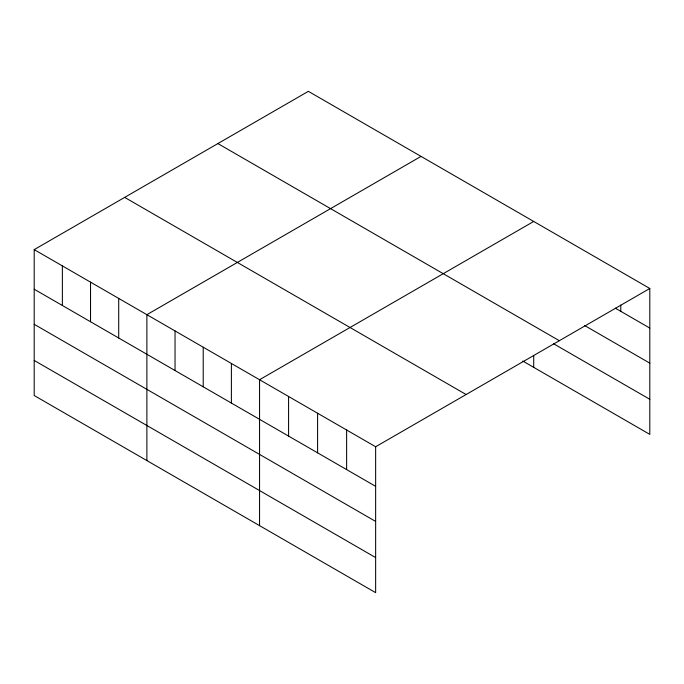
<?xml version="1.0" encoding="UTF-8"?>
<svg xmlns="http://www.w3.org/2000/svg" width="684" height="684" viewBox="0 0 684 684"><rect width="100%" height="100%" fill="white"/><g stroke="black" fill="none" stroke-linecap="round" stroke-linejoin="round"><path stroke-width="1.03" d="M34.2 249.626L375.644 446.755L375.644 592.66L34.2 395.523L34.2 249.626L308.356 91.34L649.8 288.477L649.8 434.374L522.807 361.058M421.028 156.397L146.88 314.674L146.88 460.58M533.708 221.454L259.552 379.731L259.552 525.628M375.644 446.755L649.8 288.477M615.335 308.176L649.8 328.072M584.495 325.447L649.8 363.153M217.88 143.572L559.332 340.709M553.664 343.787L649.8 399.294M124.668 197.394L466.12 394.523M34.2 289.221L375.644 486.35M34.2 324.301L375.644 521.43M34.2 360.442L375.644 557.58M620.773 305.064L620.773 311.314M533.708 355.654L533.708 367.351M346.626 429.997L346.626 469.592M317.598 413.247L317.598 452.842M288.58 396.489L288.58 436.084M231.389 363.469L231.389 403.064M203.216 347.207L203.216 386.802M175.044 330.945L175.044 370.531M118.708 298.412L118.708 338.007M90.536 282.15L90.536 321.745M62.372 265.888L62.372 305.483"/></g></svg>
